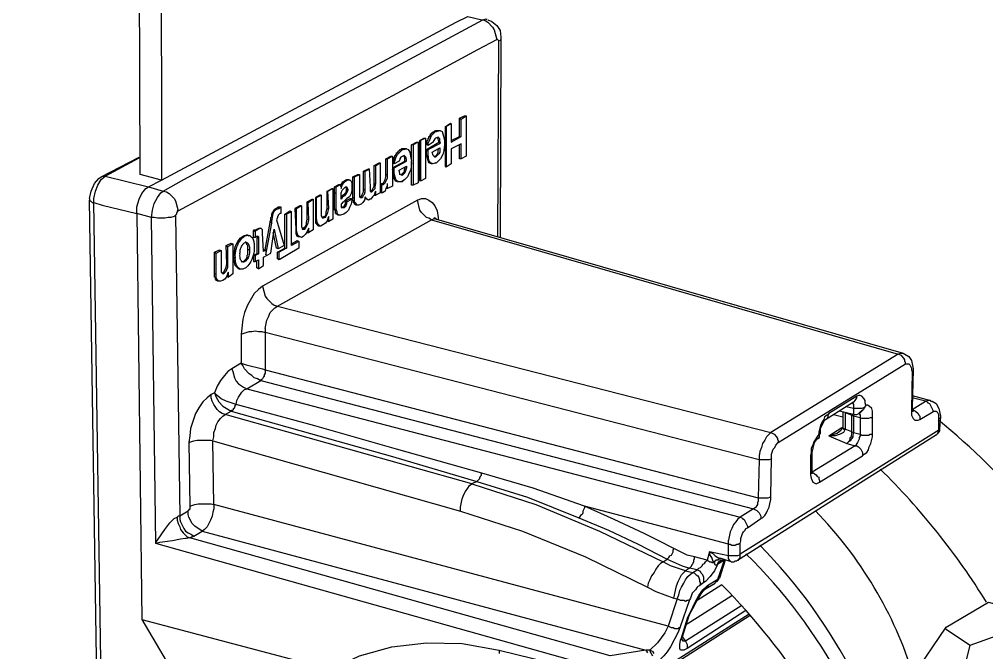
# Model space of a CAD drawing. Header units: feet. Extents: x -9903 to 12307, y -41 to 4121.
# Drawn here: x -157.34 to -150.57, y 50.28 to 54.72 of the extents above; entities that cross this region are included whole.
import ezdxf

# ---------------------------------------------------------------- set-up
doc = ezdxf.new("R2010")
doc.units = ezdxf.units.FT
doc.header["$MEASUREMENT"] = 0
doc.layers.add('PDF_0', color=7, linetype='Continuous')

msp = doc.modelspace()

# ---------------------------------------------------------------- linework, layer by layer
at = {"layer": 'PDF_0', "lineweight": 25}
for p, q in [((-155.2517, 53.2721), (-155.2285, 53.2721)), ((-151.5757, 51.9676), (-151.5757, 51.8574)), ((-152.3585, 50.9181), (-152.428, 50.9413))]:
    msp.add_line(p, q, dxfattribs=at)
for points in [[(-156.8519, 53.4634), (-156.8519, 53.446), (-156.8461, 53.446), (-156.8345, 53.4345), (-156.8229, 53.4345), (-156.8229, 53.4634), (-156.8113, 53.5156), (-156.7939, 53.5562), (-156.7707, 53.5968), (-156.7417, 53.62), (-156.4402, 53.5446), (-156.3475, 53.591), (-156.4982, 53.6316), (-156.5098, 57.0756, 0.257069), (-156.649, 57.3191), (-158.4695, 58.4671)], [(-156.5632, 57.4587, -0.257069), (-156.3533, 57.0756), (-156.3475, 53.591), (-154.2834, 54.6984), (-154.2022, 54.739), (-154.1037, 54.7158), (-154.0979, 54.7158), (-154.0747, 54.7216), (-154.0689, 54.7158)], [(-151.1989, 49.4802), (-150.9322, 49.8745), (-150.764, 50.002), (-150.6829, 50.3325), (-150.1494, 50.5239), (-150.1842, 50.118), (-149.674, 50.2861), (-149.3493, 50.7674), (-148.8681, 50.9123, -0.239182), (-148.4506, 50.6282), (-148.7231, 50.06, -0.109758), (-148.613, 48.1525), (-149.1174, 47.9786), (-149.1522, 48.6627), (-148.9493, 48.9642)], [(-151.806, 49.983, 0.053645), (-152.4222, 50.7558), (-152.5962, 50.6456)]]:
    msp.add_lwpolyline(points, format="xyb", dxfattribs=at)
for points in [[(-156.7649, 49.6136), (-156.8229, 53.4345), (-156.7649, 53.4171), (-156.5214, 53.3591), (-156.5214, 53.4055), (-156.504, 53.4576), (-156.4866, 53.4982), (-156.4576, 53.533), (-156.4402, 53.5446), (-156.3359, 53.5156), (-156.1909, 53.5968), (-155.6285, 53.8983), (-154.8516, 54.3099), (-154.0979, 54.7158), (-154.0805, 54.71), (-154.0631, 54.6984), (-154.0283, 54.6636), (-154.0167, 54.6462), (-153.9993, 54.5767), (-153.9993, 54.5825), (-153.9877, 54.5709), (-153.9877, 54.5651), (-153.9935, 53.1967)], [(-154.0631, 54.7158), (-154.0341, 54.7042), (-153.9993, 54.6752), (-153.9761, 54.6404), (-153.9703, 54.594)], [(-156.2315, 53.3765), (-154.6661, 54.2172), (-154.1327, 54.5071), (-153.9993, 54.5767)], [(-153.9703, 54.594), (-153.9703, 54.5767), (-153.9761, 54.5709), (-153.9877, 54.5651)], [(-153.9703, 54.5882), (-153.9761, 53.1909)], [(-154.3182, 53.9853), (-154.3182, 53.8577), (-154.2486, 53.8983), (-154.2486, 54.02), (-154.2138, 54.0432), (-154.2138, 53.7591), (-154.2486, 53.7417), (-154.2602, 53.7417), (-154.2602, 53.8403)], [(-154.3182, 53.8693), (-154.2602, 53.8983), (-154.2602, 54.0258), (-154.2254, 54.0432), (-154.2138, 54.0432)], [(-154.2602, 54.0258), (-154.2486, 54.02)], [(-154.2486, 53.7417), (-154.2486, 53.8461), (-154.3182, 53.8113), (-154.3182, 53.707), (-154.353, 53.6838), (-154.3588, 53.6896), (-154.3588, 53.9679), (-154.324, 53.9911), (-154.3182, 53.9853), (-154.353, 53.9679)], [(-154.3588, 53.9679), (-154.353, 53.9679), (-154.353, 53.6838)], [(-154.5327, 53.8693), (-154.5327, 53.5852), (-154.5385, 53.591), (-154.5385, 53.8693), (-154.5095, 53.8867), (-154.4979, 53.8867), (-154.5327, 53.8693), (-154.5385, 53.8693)], [(-154.4979, 53.8867), (-154.4979, 53.6026), (-154.5327, 53.5852)], [(-154.4805, 53.8345), (-154.4863, 53.8403), (-154.4921, 53.8403), (-154.4921, 53.8519), (-154.4863, 53.8519), (-154.4863, 53.8693), (-154.4805, 53.8751), (-154.4805, 53.8867), (-154.4747, 53.8867), (-154.4747, 53.8983), (-154.4689, 53.8983), (-154.4689, 53.9041), (-154.4631, 53.9041), (-154.4631, 53.9157), (-154.4573, 53.9157), (-154.4573, 53.9215), (-154.4515, 53.9215), (-154.4515, 53.9273), (-154.4399, 53.9273), (-154.4399, 53.9331), (-154.4225, 53.9331)], [(-154.4515, 53.707), (-154.4573, 53.707), (-154.4747, 53.7128), (-154.4805, 53.7301), (-154.4921, 53.7707), (-154.4921, 53.8055), (-154.4052, 53.8577), (-154.4052, 53.8635), (-154.411, 53.8809), (-154.4168, 53.8867), (-154.4168, 53.8925)], [(-154.4283, 53.7128), (-154.4457, 53.707), (-154.4631, 53.7128), (-154.4747, 53.7301), (-154.4805, 53.7707), (-154.4805, 53.8055), (-154.3936, 53.8519), (-154.3994, 53.8635), (-154.3994, 53.8809), (-154.411, 53.8925), (-154.4283, 53.8867), (-154.4341, 53.8809), (-154.4399, 53.8693), (-154.4457, 53.8635), (-154.4457, 53.8577), (-154.4805, 53.8345), (-154.4805, 53.8519), (-154.4689, 53.8751), (-154.4573, 53.9041), (-154.4283, 53.9331)], [(-154.4341, 53.9331), (-154.4283, 53.9389), (-154.3936, 53.9389)], [(-154.4225, 53.9331), (-154.3994, 53.9389), (-154.382, 53.9331), (-154.3762, 53.9157), (-154.3646, 53.8751), (-154.3646, 53.8403), (-154.3704, 53.7997), (-154.3762, 53.7707), (-154.3936, 53.7417), (-154.4225, 53.7128)], [(-154.2602, 53.8983), (-154.2486, 53.8983)], [(-154.7182, 53.707), (-154.724, 53.7128), (-154.724, 53.7301), (-154.7182, 53.7359), (-154.7182, 53.7533), (-154.7124, 53.7533), (-154.7124, 53.7649), (-154.7067, 53.7649), (-154.7067, 53.7707), (-154.7009, 53.7765), (-154.7009, 53.7823), (-154.6951, 53.7823), (-154.6951, 53.7881), (-154.6893, 53.7881), (-154.6893, 53.7939), (-154.6835, 53.7997), (-154.6777, 53.7997), (-154.6777, 53.8055), (-154.6545, 53.8055)], [(-154.6835, 53.5794), (-154.6951, 53.5852), (-154.7067, 53.5968), (-154.7182, 53.6374), (-154.7182, 53.678), (-154.6313, 53.7243), (-154.6313, 53.7359), (-154.6371, 53.7533), (-154.6487, 53.7649), (-154.6719, 53.7533), (-154.6777, 53.7417), (-154.6777, 53.7359), (-154.6835, 53.7243), (-154.7182, 53.707), (-154.7124, 53.7243), (-154.7067, 53.7475), (-154.6951, 53.7707), (-154.6603, 53.8055)], [(-154.6545, 53.8055), (-154.6313, 53.8113), (-154.6661, 53.8113), (-154.6719, 53.8055)], [(-154.6313, 53.8113), (-154.6197, 53.8055), (-154.6081, 53.7881), (-154.6023, 53.7475), (-154.5965, 53.7243)], [(-154.5965, 53.7359), (-154.5965, 53.8403), (-154.5617, 53.8577), (-154.5501, 53.8577), (-154.5849, 53.8403), (-154.5965, 53.8403)], [(-154.5849, 53.8403), (-154.5849, 53.5562), (-154.5965, 53.5562), (-154.5965, 53.7243)], [(-154.5501, 53.8577), (-154.5501, 53.5736), (-154.5849, 53.5562)], [(-154.4921, 53.8055), (-154.4805, 53.8055)], [(-154.4225, 53.7591), (-154.4341, 53.7591), (-154.4225, 53.7649), (-154.411, 53.7881), (-154.411, 53.8113), (-154.4052, 53.8113)], [(-154.3936, 53.8519), (-154.3994, 53.8519), (-154.4052, 53.8577)], [(-156.8519, 53.4634), (-156.8403, 53.5156), (-156.8171, 53.5678), (-156.7881, 53.6026), (-156.7707, 53.6142), (-156.504, 53.7533)], [(-156.7707, 53.6142), (-156.7591, 53.62), (-156.7417, 53.62), (-156.504, 53.7475)], [(-154.811, 53.562), (-154.8052, 53.5678), (-154.7936, 53.5736), (-154.782, 53.5968), (-154.7762, 53.6142), (-154.7762, 53.7417), (-154.7414, 53.7591), (-154.7298, 53.7591), (-154.7298, 53.5504), (-154.7646, 53.533), (-154.7704, 53.533), (-154.7704, 53.5388)], [(-154.8052, 53.504), (-154.8052, 53.5562), (-154.7994, 53.562), (-154.7936, 53.562), (-154.782, 53.5736), (-154.7646, 53.6084), (-154.7646, 53.7417), (-154.7298, 53.7591)], [(-154.7762, 53.7417), (-154.7646, 53.7417)], [(-154.7298, 53.678), (-154.6429, 53.7243), (-154.6429, 53.7533), (-154.6487, 53.7591)], [(-154.4921, 53.7997), (-154.4805, 53.7939)], [(-154.9792, 53.4171), (-154.985, 53.4287), (-154.9965, 53.4402), (-154.9965, 53.6142), (-154.9618, 53.6316), (-154.9618, 53.475), (-154.956, 53.4692), (-154.9444, 53.4692), (-154.9386, 53.475), (-154.9328, 53.4866), (-154.927, 53.4924), (-154.9212, 53.5098), (-154.9212, 53.6548), (-154.8922, 53.6722), (-154.8864, 53.5446), (-154.8864, 53.5156), (-154.8806, 53.5098), (-154.8748, 53.5098), (-154.8516, 53.533), (-154.8516, 53.5446), (-154.8458, 53.5678), (-154.8458, 53.6954), (-154.8168, 53.7128)], [(-154.9444, 53.4692), (-154.956, 53.475), (-154.9444, 53.4808), (-154.9444, 53.4866), (-154.9328, 53.5098), (-154.9328, 53.6548), (-154.898, 53.6722), (-154.8922, 53.6722)], [(-154.869, 53.5156), (-154.8806, 53.5156), (-154.869, 53.5272), (-154.8574, 53.5504), (-154.8574, 53.6954), (-154.8226, 53.7128), (-154.8168, 53.7128), (-154.8168, 53.504)], [(-154.8574, 53.6954), (-154.8458, 53.6954)], [(-154.5965, 53.7128), (-154.6023, 53.6664), (-154.6139, 53.6432), (-154.6255, 53.6142), (-154.6429, 53.5968), (-154.6603, 53.5852), (-154.6603, 53.5794), (-154.6951, 53.5794), (-154.7067, 53.5852), (-154.7182, 53.6026), (-154.724, 53.6432), (-154.7298, 53.6664)], [(-154.7298, 53.678), (-154.7182, 53.678)], [(-154.6429, 53.6838), (-154.6429, 53.678), (-154.6487, 53.6606), (-154.6487, 53.649), (-154.6661, 53.6316), (-154.6603, 53.6258)], [(-154.6429, 53.7243), (-154.6313, 53.7243)], [(-154.4341, 53.7128), (-154.4225, 53.7128)], [(-154.9676, 53.4171), (-154.985, 53.4171), (-154.9965, 53.4229), (-154.9965, 53.4287), (-155.0023, 53.4345), (-155.0023, 53.446), (-155.0081, 53.4518), (-155.0081, 53.6142), (-154.9734, 53.6316), (-154.9618, 53.6316)], [(-155.0081, 53.6142), (-154.9965, 53.6142)], [(-154.9328, 53.6548), (-154.9212, 53.6548)], [(-154.7762, 53.6316), (-154.7646, 53.6316)], [(-154.7298, 53.6664), (-154.7182, 53.6664)], [(-155.0951, 53.3475), (-155.1125, 53.3475), (-155.1125, 53.3533), (-155.1241, 53.3533), (-155.1241, 53.3591), (-155.1299, 53.3591), (-155.1299, 53.3823), (-155.1357, 53.3823), (-155.1357, 53.5446), (-155.1067, 53.562), (-155.0951, 53.562)], [(-155.1357, 53.5446), (-155.1241, 53.5446)], [(-155.1067, 53.3475), (-155.1183, 53.3591), (-155.1183, 53.3707), (-155.1241, 53.3881), (-155.1241, 53.5446), (-155.0951, 53.562), (-155.0951, 53.5504), (-155.0893, 53.5446), (-155.0893, 53.533), (-155.0835, 53.5562), (-155.0661, 53.5794), (-155.0487, 53.591)], [(-155.0255, 53.591), (-155.0197, 53.5852), (-155.0139, 53.5736), (-155.0139, 53.5156), (-155.0197, 53.4982), (-155.0313, 53.475), (-155.0487, 53.4634), (-155.0777, 53.4345), (-155.0835, 53.4345), (-155.0835, 53.4287), (-155.0893, 53.4229), (-155.0893, 53.3997), (-155.0661, 53.3997), (-155.0545, 53.4113), (-155.0545, 53.4171), (-155.0487, 53.4287), (-155.0487, 53.4402), (-155.0139, 53.4576), (-155.0139, 53.4518), (-155.0197, 53.4229), (-155.0313, 53.3997), (-155.0371, 53.3823), (-155.0545, 53.3649), (-155.0719, 53.3533), (-155.0951, 53.3475)], [(-155.0893, 53.562), (-155.0777, 53.5794), (-155.0603, 53.591)], [(-155.0545, 53.5388), (-155.0545, 53.5156), (-155.0603, 53.504), (-155.0893, 53.475)], [(-155.0255, 53.591), (-155.0603, 53.591), (-155.0487, 53.5968), (-155.0371, 53.5968), (-155.0313, 53.591)], [(-155.0603, 53.5446), (-155.0545, 53.5388)], [(-154.8574, 53.5678), (-154.8458, 53.5678)], [(-154.8168, 53.562), (-154.811, 53.562), (-154.8052, 53.5562)], [(-154.8052, 53.5678), (-154.7936, 53.562)], [(-154.7646, 53.5562), (-154.7762, 53.533), (-154.782, 53.5156), (-154.7994, 53.504)], [(-154.7646, 53.533), (-154.7646, 53.5678)], [(-154.6661, 53.5852), (-154.6603, 53.5852)], [(-155.2285, 53.4866), (-155.2401, 53.4866), (-155.2691, 53.4692), (-155.2691, 53.2895), (-155.2633, 53.2895), (-155.2633, 53.2837), (-155.2517, 53.2721)], [(-155.2691, 53.4692), (-155.2633, 53.4692)], [(-155.2401, 53.2721), (-155.2517, 53.2837), (-155.2575, 53.2953), (-155.2633, 53.3243), (-155.2633, 53.4692), (-155.2285, 53.4866), (-155.2285, 53.3417), (-155.2227, 53.3301), (-155.2169, 53.3243), (-155.2053, 53.3301)], [(-155.1995, 53.3301), (-155.1821, 53.3649), (-155.1763, 53.3939), (-155.1821, 53.5156), (-155.1473, 53.533), (-155.1473, 53.3185), (-155.1763, 53.3011), (-155.1763, 53.3359), (-155.1821, 53.3243), (-155.1879, 53.3069), (-155.1995, 53.2895), (-155.2169, 53.2779), (-155.2285, 53.2721)], [(-155.1995, 53.3301), (-155.2169, 53.3301), (-155.2111, 53.3359), (-155.1995, 53.3417), (-155.1937, 53.3533), (-155.1937, 53.3707), (-155.1879, 53.3939), (-155.1879, 53.5156), (-155.1531, 53.533), (-155.1473, 53.533)], [(-155.1879, 53.5156), (-155.1821, 53.5156)], [(-155.1357, 53.504), (-155.1241, 53.504)], [(-155.0661, 53.4808), (-155.0719, 53.4808), (-155.0719, 53.4866), (-155.0777, 53.4866)], [(-155.0429, 53.5272), (-155.0545, 53.5272)], [(-155.0081, 53.4692), (-154.9965, 53.4692)], [(-154.9096, 53.4576), (-154.9212, 53.475), (-154.927, 53.4518), (-154.9386, 53.4345), (-154.9502, 53.4229), (-154.9676, 53.4171)], [(-154.9328, 53.5272), (-154.9212, 53.5272)], [(-154.7994, 53.504), (-154.8168, 53.504), (-154.8458, 53.4866), (-154.8458, 53.5156), (-154.8516, 53.5098), (-154.8574, 53.4866), (-154.869, 53.475), (-154.8806, 53.4576), (-154.8864, 53.4576), (-154.898, 53.4518), (-154.9096, 53.4576), (-154.9154, 53.4576), (-154.9212, 53.4634)], [(-154.8574, 53.4866), (-154.8458, 53.4866)], [(-155.9474, 49.2773), (-155.959, 49.3005), (-155.9706, 49.3179), (-155.9822, 49.3295), (-155.9996, 49.3353), (-155.9996, 49.3411), (-156.7475, 49.5788), (-156.7591, 49.5788), (-156.7649, 49.5846), (-156.7765, 49.5904), (-156.7823, 49.5962), (-156.7823, 49.6078), (-156.7881, 49.6136), (-156.7939, 49.6252), (-156.7939, 49.631), (-156.8519, 53.4518)], [(-154.4225, 53.3185), (-154.4283, 53.3243), (-154.4399, 53.3185), (-154.4573, 53.3127), (-154.4747, 53.3243), (-154.4921, 53.3301), (-154.5269, 53.3649), (-154.5385, 53.3823), (-154.5559, 53.4518), (-155.6401, 52.8489), (-155.6691, 52.8257), (-155.6981, 52.7967), (-155.7445, 52.7155), (-155.7677, 52.6633), (-155.7793, 52.6169), (-155.7909, 52.5126), (-155.7909, 52.3096), (-155.8547, 52.2691), (-155.8836, 52.2517), (-155.9068, 52.2227), (-155.9358, 52.1879), (-155.959, 52.1473), (-155.9764, 52.1009), (-155.9996, 52.0893), (-156.0286, 52.0661), (-156.0576, 52.0371), (-156.0866, 51.9966), (-156.1098, 51.956), (-156.1445, 51.8516), (-156.1503, 51.7994), (-156.1561, 51.753), (-156.1503, 51.3066), (-156.1503, 51.2834), (-156.1561, 51.2834), (-156.1561, 51.2776), (-156.1619, 51.2776)], [(-155.6227, 53.104), (-155.5879, 53.2953), (-155.5879, 53.3069), (-155.5821, 53.3069), (-155.5821, 53.3301), (-155.5763, 53.3359), (-155.5763, 53.3533), (-155.5705, 53.3649), (-155.5705, 53.3707), (-155.5648, 53.3707), (-155.559, 53.3823), (-155.5532, 53.3881), (-155.5358, 53.3997), (-155.53, 53.4055), (-155.5126, 53.4055)], [(-155.6169, 53.104), (-155.6169, 53.0692), (-155.5763, 53.2895), (-155.5763, 53.3011), (-155.5648, 53.3591), (-155.5532, 53.3823), (-155.5416, 53.3881), (-155.5242, 53.3939), (-155.5126, 53.4055), (-155.5126, 53.3591), (-155.5184, 53.3591), (-155.53, 53.3475), (-155.53, 53.3417), (-155.5358, 53.3359), (-155.5358, 53.3301), (-155.5416, 53.3127), (-155.4894, 53.133), (-155.53, 53.1098)], [(-155.5358, 53.3997), (-155.5242, 53.3939)], [(-155.3676, 53.4113), (-155.3792, 53.4113), (-155.414, 53.3939), (-155.4082, 53.2489), (-155.4082, 53.2141), (-155.4024, 53.2141), (-155.4024, 53.2025), (-155.3966, 53.2025), (-155.3908, 53.1967), (-155.3792, 53.1967)], [(-155.3444, 53.2489), (-155.356, 53.2547), (-155.3502, 53.2605), (-155.3386, 53.2663), (-155.3328, 53.2779), (-155.3328, 53.2953), (-155.327, 53.3185), (-155.327, 53.4402), (-155.2922, 53.4576), (-155.2864, 53.4576)], [(-155.327, 53.4402), (-155.3212, 53.4345)], [(-155.0835, 53.3997), (-155.0777, 53.4055), (-155.0719, 53.4055), (-155.0661, 53.4113), (-155.0603, 53.4229), (-155.0603, 53.446), (-155.0255, 53.4634), (-155.0197, 53.4634), (-155.0139, 53.4576)], [(-155.0777, 53.4055), (-155.0661, 53.3997)], [(-155.0603, 53.446), (-155.0545, 53.446), (-155.0487, 53.4402)], [(-154.5559, 53.4518), (-154.5269, 53.4634), (-154.4979, 53.4634), (-154.4747, 53.4518), (-154.4515, 53.4345), (-154.4341, 53.4113), (-154.4168, 53.3765), (-154.411, 53.3301), (-154.411, 53.3185)], [(-156.2489, 53.3475), (-156.2199, 51.237), (-156.2315, 51.237), (-156.2373, 51.2312), (-156.2373, 51.208), (-156.2315, 51.1848), (-156.2199, 51.1616), (-156.2141, 51.1442), (-156.1967, 51.1211), (-156.1677, 51.0921), (-156.1503, 51.0863), (-156.1735, 51.0805), (-156.1793, 51.0805), (-156.2141, 51.0747), (-156.2721, 51.0631), (-156.3591, 51.0515), (-156.3881, 51.0457), (-156.3881, 51.0515), (-156.3707, 51.0747), (-156.3243, 51.1442), (-156.2895, 51.1906), (-156.2605, 51.2196), (-156.2373, 51.2312)], [(-155.5242, 53.0344), (-155.5358, 53.0402), (-155.5358, 53.0866), (-155.4836, 53.1156), (-155.4836, 53.3533), (-155.4488, 53.3765), (-155.4372, 53.3707)], [(-155.4372, 53.1446), (-155.3966, 53.1677), (-155.385, 53.1619), (-155.4372, 53.133), (-155.4372, 53.3707), (-155.472, 53.3533), (-155.472, 53.1156), (-155.5242, 53.0866), (-155.5358, 53.0866)], [(-155.4836, 53.3533), (-155.472, 53.3533)], [(-155.414, 53.3939), (-155.4024, 53.3939)], [(-155.1879, 53.3939), (-155.1763, 53.3939)], [(-155.1357, 53.3881), (-155.1241, 53.3881)], [(-155.6401, 52.8489), (-155.6227, 52.7793), (-155.6111, 52.7619), (-155.5763, 52.7271), (-155.559, 52.7155), (-155.5358, 52.7097), (-154.4573, 53.3127), (-151.1873, 52.3734), (-151.1699, 52.3792), (-151.1525, 52.3792)], [(-155.5879, 53.2953), (-155.5821, 53.2953), (-155.5763, 53.2895)], [(-155.327, 53.3185), (-155.3154, 53.3127)], [(-155.2691, 53.3243), (-155.2633, 53.3243)], [(-155.1879, 53.3069), (-155.1763, 53.3011)], [(-154.4399, 53.3301), (-154.4225, 53.3185), (-151.1525, 52.3792), (-151.1409, 52.3734), (-151.1119, 52.356), (-151.0945, 52.327), (-151.0829, 52.2691)], [(-155.7967, 52.9648), (-155.8083, 52.9706), (-155.8315, 52.9938), (-155.8431, 53.0518), (-155.8373, 53.0924), (-155.8315, 53.1272), (-155.8141, 53.1619), (-155.7967, 53.1851), (-155.7735, 53.2025), (-155.7503, 53.2083), (-155.7445, 53.2083), (-155.7329, 53.2025)], [(-155.6923, 53.1909), (-155.7039, 53.1909), (-155.7039, 53.2373), (-155.6981, 53.2431), (-155.6749, 53.2431)], [(-155.7039, 53.2373), (-155.6981, 53.2373), (-155.6923, 53.2315)], [(-155.6807, 53.1967), (-155.6807, 53.075), (-155.7039, 53.0634), (-155.7039, 53.0228), (-155.6923, 53.0228)], [(-155.6807, 53.2431), (-155.6923, 53.2315), (-155.6923, 53.1909), (-155.6865, 53.1967), (-155.6749, 53.2025), (-155.6749, 53.1967), (-155.6691, 53.1967), (-155.6691, 53.075), (-155.6923, 53.0634), (-155.6923, 53.0228), (-155.6691, 53.0344), (-155.6691, 52.9706), (-155.6807, 52.9764), (-155.6807, 53.0286)], [(-155.6865, 53.2431), (-155.6807, 53.2489), (-155.6633, 53.2547), (-155.6517, 53.2547), (-155.6691, 53.2489), (-155.6749, 53.2431)], [(-155.6749, 53.2431), (-155.6807, 53.2489)], [(-155.6691, 52.9706), (-155.6343, 52.9938), (-155.6343, 53.0518), (-155.5821, 53.0808), (-155.559, 53.2489), (-155.53, 53.1098), (-155.5416, 53.1156), (-155.5648, 53.2257)], [(-155.6343, 53.0982), (-155.6285, 53.104), (-155.6169, 53.104), (-155.6343, 53.0924), (-155.6401, 53.2199), (-155.6401, 53.2431), (-155.6517, 53.2547)], [(-155.4082, 53.2489), (-155.4024, 53.2431)], [(-155.327, 53.2257), (-155.3154, 53.2257)], [(-155.9474, 52.8836), (-155.959, 52.8952), (-155.9648, 52.9068), (-155.9648, 53.0808), (-155.93, 53.0982), (-155.93, 52.9474), (-155.9184, 52.9358), (-155.9068, 52.9416), (-155.8952, 52.9532), (-155.8894, 52.9648), (-155.8836, 52.9822), (-155.8836, 53.1272), (-155.8489, 53.1446), (-155.8489, 52.9358), (-155.8778, 52.9126), (-155.8778, 52.9474), (-155.8836, 52.9416), (-155.8894, 52.9184), (-155.901, 52.901), (-155.9184, 52.8894), (-155.9358, 52.8836)], [(-155.9068, 52.9416), (-155.9184, 52.9416), (-155.9126, 52.9474), (-155.8952, 52.9822), (-155.8894, 53.0054), (-155.8952, 53.133), (-155.8604, 53.1503), (-155.8489, 53.1446)], [(-155.8952, 53.133), (-155.8836, 53.1272)], [(-155.7445, 53.1388), (-155.7445, 53.0692), (-155.7503, 53.0634), (-155.7503, 53.046), (-155.7561, 53.046), (-155.7561, 53.0402), (-155.7619, 53.0344), (-155.7619, 53.0286), (-155.7677, 53.0286), (-155.7735, 53.0228), (-155.7851, 53.017), (-155.7909, 53.0228)], [(-155.7445, 53.1388), (-155.7503, 53.1388), (-155.7503, 53.1503), (-155.7561, 53.1503), (-155.7561, 53.1561), (-155.7619, 53.1561)], [(-155.6807, 53.1909), (-155.6691, 53.1851)], [(-155.385, 53.1619), (-155.385, 53.1156), (-155.5242, 53.0344), (-155.5242, 53.0866)], [(-155.9358, 52.8836), (-155.9532, 52.8836), (-155.9648, 52.8894), (-155.9648, 52.8952), (-155.9706, 52.8952), (-155.9706, 52.9126), (-155.9764, 52.9126), (-155.9764, 53.0866), (-155.9416, 53.104), (-155.93, 53.0982)], [(-155.9764, 53.0866), (-155.9648, 53.0808)], [(-155.7329, 53.104), (-155.7445, 53.104)], [(-155.7039, 53.0634), (-155.6923, 53.0634)], [(-155.6807, 53.075), (-155.6691, 53.075)], [(-155.4836, 53.1156), (-155.472, 53.1156)], [(-155.8894, 53.0054), (-155.8836, 53.0054)], [(-155.8431, 53.0518), (-155.8315, 53.0518)], [(-155.9764, 52.9358), (-155.9648, 52.9358)], [(-155.8894, 52.9184), (-155.8778, 52.9126)], [(-155.6227, 52.5532), (-155.6111, 52.6111), (-155.5995, 52.6343), (-155.5879, 52.6633), (-155.5532, 52.6981), (-155.5358, 52.7097), (-152.0802, 51.8226), (-152.1092, 51.7936), (-152.1208, 51.7704), (-152.1381, 51.7472), (-152.1439, 51.7182), (-152.1555, 51.6893), (-152.1613, 51.6603), (-152.1613, 51.6313), (-155.6227, 52.5242)], [(-155.7909, 52.5126), (-155.7561, 52.5242), (-155.7329, 52.53), (-155.7155, 52.53), (-155.6923, 52.5358), (-155.6691, 52.53), (-155.6459, 52.53), (-155.6227, 52.5242)], [(-155.6227, 52.5532), (-155.6227, 52.2401), (-155.6285, 52.2285)], [(-151.1351, 52.3038), (-151.1351, 52.3154), (-151.1409, 52.3212), (-151.1409, 52.3328), (-151.1467, 52.3444), (-151.1641, 52.3618), (-151.1873, 52.3734), (-152.0802, 51.8226), (-152.057, 51.811), (-152.0396, 51.7936), (-152.0338, 51.782), (-152.0338, 51.7762), (-152.028, 51.7646), (-152.028, 51.753)], [(-155.8547, 52.2691), (-155.8489, 52.2517), (-155.8373, 52.2053), (-155.8257, 52.1821), (-155.8083, 52.1647), (-155.7735, 52.1415), (-155.7503, 52.1299), (-155.6517, 52.1879), (-152.2019, 51.2892), (-152.2947, 51.2312), (-152.2831, 51.2254), (-152.2773, 51.2196), (-152.2657, 51.2138), (-152.2425, 51.1674), (-152.2425, 51.1558)], [(-155.6401, 52.1995), (-155.6517, 52.1879), (-155.6575, 52.1879), (-155.6749, 52.1995), (-155.6981, 52.2053), (-155.7155, 52.2227), (-155.7329, 52.2343), (-155.7677, 52.2691), (-155.7793, 52.2922), (-155.7909, 52.3096), (-155.7561, 52.298), (-155.6401, 52.2691), (-155.6227, 52.2633)], [(-155.6227, 52.2633), (-152.1671, 51.3646), (-152.0976, 51.3646), (-152.086, 51.3704), (-152.0802, 51.3762)], [(-152.2947, 51.0457), (-152.2889, 51.0631), (-152.2889, 51.0805), (-152.2773, 51.1153), (-152.2715, 51.1269), (-152.2599, 51.1385), (-152.2541, 51.15), (-152.2425, 51.1558), (-152.1497, 51.2196), (-152.1381, 51.2254), (-152.1208, 51.2428), (-152.1092, 51.2602), (-152.1034, 51.2776), (-152.0918, 51.3008), (-152.086, 51.324), (-152.0802, 51.353), (-152.0802, 51.3762), (-152.0744, 51.6429), (-152.0744, 51.6719), (-152.0628, 51.7067), (-152.0512, 51.7182), (-152.0454, 51.7356), (-152.028, 51.753), (-151.1351, 52.3038), (-151.1119, 52.3038), (-151.1061, 52.298), (-151.0945, 52.2749), (-151.0945, 52.2633), (-151.0887, 52.2517), (-151.0945, 51.985)], [(-151.0829, 52.2691), (-151.0829, 52.2575), (-151.0887, 52.2517)], [(-151.0829, 52.2633), (-151.0887, 51.9966), (-151.0887, 51.985), (-151.0655, 51.9734), (-151.0481, 51.956), (-151.0423, 51.9444), (-151.0365, 51.9386), (-151.0365, 51.9154)], [(-155.6459, 52.1937), (-155.6575, 52.1879)], [(-155.6285, 52.2227), (-155.6401, 52.1995)], [(-155.6285, 52.2285), (-155.6285, 52.2169), (-155.6343, 52.2111)], [(-152.3759, 51.0399), (-153.3847, 51.3066), (-153.7442, 51.4341), (-154.1037, 51.5385), (-154.7009, 51.7067), (-155.2749, 51.869), (-155.8257, 52.0197), (-155.8199, 52.0487), (-155.8083, 52.0719), (-155.7851, 52.1067), (-155.7677, 52.1241), (-155.7503, 52.1299), (-152.2947, 51.2312), (-152.3121, 51.2138), (-152.3237, 51.1964), (-152.3411, 51.179), (-152.3527, 51.15), (-152.3643, 51.1269), (-152.3759, 51.0689)], [(-156.1561, 51.753), (-156.1214, 51.7646), (-156.0982, 51.7704), (-156.0054, 51.7704), (-155.988, 51.7646), (-155.9822, 51.7936), (-155.9822, 51.8226), (-155.9706, 51.8516), (-155.9648, 51.8748), (-155.9532, 51.898), (-155.9358, 51.9212), (-155.9184, 51.9386), (-155.901, 51.9502), (-155.9242, 51.956), (-155.9416, 51.9676), (-155.959, 51.985), (-155.9822, 52.0197), (-155.9938, 52.0429), (-155.9996, 52.0661), (-155.9996, 52.0893)], [(-155.8257, 52.0197), (-155.8952, 52.0429), (-155.93, 52.0603), (-155.959, 52.0835), (-155.9764, 52.1009), (-155.9648, 52.0719), (-155.9474, 52.0371), (-155.9184, 52.0081), (-155.8604, 51.9734), (-155.8547, 51.9792), (-155.8489, 51.9792)], [(-151.454, 51.9444), (-151.454, 51.7994), (-151.4598, 51.7878), (-151.4598, 51.7762), (-151.4714, 51.753), (-151.4772, 51.7472), (-151.483, 51.7356), (-151.4888, 51.7298), (-151.4772, 51.7298), (-151.4656, 51.724), (-151.4482, 51.7067), (-151.4366, 51.6835), (-151.4366, 51.6603), (-151.425, 51.6719), (-151.4076, 51.6835), (-151.396, 51.7009), (-151.3902, 51.724), (-151.3786, 51.7472), (-151.367, 51.7936), (-151.367, 51.9734), (-151.3728, 51.9908), (-151.3902, 52.0081), (-151.4018, 52.0139), (-151.4134, 52.0139), (-151.4192, 52.0313), (-151.4192, 52.0487), (-151.425, 52.0603), (-151.4424, 52.0777), (-151.454, 52.0835), (-151.4656, 52.0835), (-151.4772, 52.0777), (-151.6743, 51.956), (-151.6859, 51.9444), (-151.7033, 51.9328), (-151.7091, 51.9154), (-151.7207, 51.898), (-151.7323, 51.8748), (-151.7439, 51.8284), (-151.7439, 51.811), (-151.7787, 51.7588), (-151.7845, 51.7356), (-151.7961, 51.7125), (-151.7961, 51.6835), (-151.8019, 51.6603), (-151.8019, 51.5269), (-151.7961, 51.5037), (-151.7903, 51.4863), (-151.7845, 51.4747), (-151.7613, 51.4631), (-151.7381, 51.4747), (-151.4366, 51.6603)], [(-151.7323, 51.811), (-151.7323, 51.8516), (-151.7033, 51.9096), (-151.6975, 51.9154), (-151.5004, 52.0371), (-151.4946, 52.0371), (-151.4888, 52.0487), (-151.483, 52.0545), (-151.4772, 52.0661), (-151.4772, 52.0777)], [(-151.0887, 52.0835), (-150.9612, 52.0487), (-150.9786, 52.0487), (-150.9959, 52.0429), (-151.0887, 52.0661)], [(-151.0829, 51.9676), (-151.0829, 51.9734), (-151.0887, 51.985), (-150.9959, 52.0429), (-150.9843, 52.0371), (-150.9786, 52.0313), (-150.967, 52.0255), (-150.9438, 51.9792), (-150.9438, 51.9676)], [(-150.9612, 52.0429), (-150.9496, 52.0429), (-150.9206, 52.0255), (-150.9032, 51.9908), (-150.8916, 51.9386)], [(-155.8489, 51.9792), (-155.8431, 51.985), (-155.8431, 51.9908), (-155.8373, 51.9966), (-155.8315, 52.0081), (-155.8315, 52.0139), (-155.8257, 52.0197)], [(-151.5004, 51.9908), (-151.5526, 52.0024)], [(-151.5062, 52.0313), (-151.5062, 52.0255), (-151.5004, 52.0197)], [(-151.5004, 52.0197), (-151.5004, 51.9502), (-151.4772, 51.9502), (-151.454, 51.9618), (-151.4308, 51.985)], [(-151.4134, 52.0139), (-151.425, 51.9966), (-151.4308, 51.9966), (-151.4424, 51.9908), (-151.5004, 51.9908)], [(-151.425, 51.9966), (-151.4308, 51.985), (-151.4482, 51.9676), (-151.4598, 51.9618), (-151.4598, 51.956), (-151.454, 51.9444)], [(-151.0945, 51.9908), (-151.0887, 51.9966)], [(-151.0945, 51.9908), (-151.0945, 51.9444), (-151.0829, 51.9212), (-151.0713, 51.9096), (-151.0481, 51.9096), (-151.0365, 51.9154), (-150.9438, 51.9676), (-150.938, 51.9734), (-150.9206, 51.9734), (-150.9148, 51.9676), (-150.9032, 51.9444)], [(-154.1037, 51.5385), (-154.1095, 51.5327), (-154.1095, 51.5211), (-154.1153, 51.5153), (-154.1211, 51.5037), (-154.1211, 51.4979), (-154.1384, 51.4805), (-154.1732, 51.4631), (-155.901, 51.9502), (-155.8604, 51.9734), (-155.3038, 51.8168), (-154.7298, 51.6545), (-154.1384, 51.4805), (-153.7848, 51.3704), (-153.4253, 51.2254), (-153.2166, 51.1385), (-153.0078, 51.0399), (-152.8049, 50.9355), (-152.7006, 50.8891), (-152.6484, 50.8717), (-152.6774, 50.8544), (-152.7817, 50.8891), (-152.8339, 50.9181), (-152.8049, 50.9355), (-152.7933, 50.9471), (-152.7875, 50.9587), (-152.7759, 50.9645), (-152.7643, 50.9877), (-152.7643, 50.9993), (-152.7585, 51.0109)], [(-151.6743, 51.956), (-151.6801, 51.9444), (-151.6801, 51.9328), (-151.6859, 51.9212), (-151.6917, 51.9154), (-151.6975, 51.9154)], [(-151.6395, 51.9502), (-151.5757, 51.9328)], [(-151.5004, 51.9502), (-151.5989, 51.9734)], [(-151.5583, 51.9618), (-151.5583, 51.8458), (-151.5699, 51.8516), (-151.5757, 51.8574)], [(-151.5526, 51.9618), (-151.512, 51.9444)], [(-151.5468, 51.7472), (-151.5294, 51.7646), (-151.5236, 51.7762), (-151.5236, 51.7878), (-151.5178, 51.7936), (-151.512, 51.811), (-151.512, 51.9444)], [(-151.367, 51.9328), (-151.3728, 51.927), (-151.3844, 51.927), (-151.396, 51.9212), (-151.4424, 51.9212), (-151.454, 51.927), (-151.5004, 51.9386), (-151.5004, 51.8226), (-151.5062, 51.8052), (-151.5062, 51.7936), (-151.512, 51.782), (-151.5178, 51.7762), (-151.5236, 51.7646), (-151.5352, 51.7588)], [(-151.5004, 51.9386), (-151.512, 51.9444)], [(-150.8916, 51.9328), (-150.8974, 51.8516), (-150.8974, 51.8342), (-150.9032, 51.8226), (-150.9206, 51.8052), (-150.9264, 51.8052)], [(-150.9148, 51.811), (-150.9032, 51.8342), (-150.9032, 51.9444)], [(-150.8916, 51.9386), (-150.8916, 51.927), (-150.8974, 51.9212), (-150.9032, 51.9212)], [(-150.9032, 51.84), (-152.2947, 50.9703)], [(-151.512, 51.8284), (-151.5583, 51.8458), (-151.5699, 51.8226), (-151.5931, 51.811), (-151.6279, 51.7994), (-151.6743, 51.7994), (-151.5468, 51.7472), (-151.4888, 51.7298), (-151.7903, 51.5443), (-151.7787, 51.5385), (-151.7729, 51.5327), (-151.7613, 51.5269), (-151.7555, 51.5153), (-151.7439, 51.5095), (-151.7439, 51.4979), (-151.7381, 51.4863), (-151.7381, 51.4747)], [(-151.5757, 51.8632), (-151.5873, 51.84), (-151.6047, 51.8226), (-151.6163, 51.8168), (-151.6511, 51.8052), (-151.6743, 51.7994), (-151.5815, 51.8574)], [(-151.5699, 51.8516), (-151.5699, 51.8458), (-151.5583, 51.8458)], [(-150.9032, 51.84), (-150.8974, 51.8458)], [(-152.3585, 50.9181), (-152.3353, 50.9181), (-152.3295, 50.9239), (-152.3179, 50.9239), (-152.3121, 50.9297), (-150.9264, 51.8052)], [(-151.7903, 51.6835), (-151.7729, 51.753), (-151.7613, 51.7704), (-151.7381, 51.7936)], [(-151.7497, 51.782), (-151.7381, 51.7878), (-151.7381, 51.811)], [(-151.7381, 51.7994), (-151.7439, 51.811)], [(-151.5178, 51.7936), (-151.5062, 51.7936)], [(-151.512, 51.8284), (-151.5004, 51.8226), (-151.454, 51.811)], [(-151.454, 51.811), (-151.4424, 51.8052), (-151.396, 51.8052), (-151.3844, 51.811), (-151.3728, 51.811), (-151.367, 51.8168)], [(-152.0744, 51.6429), (-152.0802, 51.6371), (-152.0918, 51.6313), (-152.1613, 51.6313), (-152.1671, 51.3646), (-152.1671, 51.3414), (-152.1729, 51.3298), (-152.1729, 51.3182), (-152.1787, 51.3124), (-152.1845, 51.3008), (-152.1903, 51.295), (-152.2019, 51.2892), (-152.1787, 51.2776), (-152.1613, 51.2602), (-152.1497, 51.237), (-152.1497, 51.2196)], [(-151.7903, 51.6719), (-151.8019, 51.6603)], [(-151.7903, 51.5327), (-151.7903, 51.6835)], [(-151.8019, 51.5443), (-151.7903, 51.5559)], [(-154.2544, 51.2718), (-154.2544, 51.3008), (-154.2428, 51.3588), (-154.2312, 51.3878), (-154.2196, 51.411), (-154.2022, 51.4341), (-154.1906, 51.4515), (-154.1732, 51.4631), (-153.7268, 51.3182), (-153.2803, 51.1327), (-152.8339, 50.9181), (-152.8513, 50.9065), (-152.8687, 50.8891), (-152.8861, 50.8659), (-152.8977, 50.8428), (-152.9151, 50.8196), (-152.9267, 50.7906), (-152.9383, 50.7674), (-152.9441, 50.7384)], [(-156.1503, 51.3066), (-156.1156, 51.3182), (-156.0924, 51.324), (-155.9996, 51.324), (-155.9822, 51.3182), (-155.9822, 51.2892), (-155.988, 51.266), (-155.9938, 51.237), (-156.0054, 51.208), (-156.0286, 51.1616), (-156.046, 51.1442), (-156.0634, 51.1327), (-156.1156, 51.1674), (-156.133, 51.1848), (-156.1561, 51.2312), (-156.1619, 51.2486), (-156.1619, 51.2776)], [(-152.3759, 50.9587), (-152.5092, 50.9877), (-152.5266, 50.9297), (-152.6136, 50.9529), (-152.6658, 50.9645), (-152.9673, 51.1153), (-153.176, 51.2138), (-153.3847, 51.3066), (-153.3847, 51.295), (-153.3963, 51.2718), (-153.3963, 51.2602), (-153.4021, 51.2486), (-153.4137, 51.2428), (-153.4195, 51.2312), (-153.4253, 51.2254)], [(-156.1619, 51.2718), (-156.2199, 51.237), (-156.2199, 51.2138), (-156.2141, 51.1964), (-156.1909, 51.15), (-156.1793, 51.1327), (-156.1619, 51.1211), (-156.1388, 51.1095), (-156.1214, 51.0979)], [(-152.3585, 50.9181), (-152.3643, 50.9239), (-152.3701, 50.9239), (-152.3701, 50.9297), (-152.3759, 50.9413), (-152.3759, 51.0689)], [(-152.3759, 51.0399), (-152.3643, 51.0399), (-152.3527, 51.0341), (-152.3295, 51.0341), (-152.3179, 51.0399), (-152.3063, 51.0399), (-152.3005, 51.0457), (-152.2947, 51.0457)], [(-152.3121, 50.9297), (-152.3063, 50.9297), (-152.3005, 50.9413), (-152.2947, 50.9471), (-152.2947, 51.0457)], [(-152.2947, 50.9703), (-152.3005, 50.9645), (-152.3121, 50.9587), (-152.3759, 50.9587)], [(-152.4454, 50.9123), (-152.4744, 50.8544), (-152.4918, 50.8312), (-152.5034, 50.8138), (-152.5382, 50.779), (-152.5498, 50.7732), (-152.5788, 50.75), (-152.5904, 50.7442), (-152.5962, 50.7384), (-152.6078, 50.721), (-152.631, 50.6978), (-152.6426, 50.663), (-152.6484, 50.6514), (-152.7179, 50.4543), (-152.7295, 50.4253), (-152.7817, 50.3209), (-152.8049, 50.2861), (-152.8281, 50.2572), (-152.8513, 50.234), (-152.8745, 50.2166), (-152.9093, 50.1238), (-152.2309, 50.5529)], [(-152.7585, 50.663), (-152.7411, 50.75), (-152.7295, 50.779), (-152.7063, 50.8254), (-152.6774, 50.8544), (-152.6252, 50.8428), (-152.5962, 50.8601), (-152.6484, 50.8717), (-152.6368, 50.8833), (-152.6194, 50.9181), (-152.6194, 50.9297), (-152.6136, 50.9413), (-152.6136, 50.9529)], [(-152.2541, 50.576), (-152.6658, 50.3093), (-152.689, 50.2977), (-152.7121, 50.2977), (-152.7179, 50.3093), (-152.7179, 50.3383), (-152.7121, 50.3673), (-152.7063, 50.3847), (-152.66, 50.5297), (-152.6252, 50.5992), (-152.6078, 50.6398), (-152.5846, 50.6804), (-152.5556, 50.721), (-152.5266, 50.75), (-152.515, 50.7558), (-152.4512, 50.7964), (-152.4049, 50.9297), (-152.4512, 50.9007), (-152.4512, 50.9065), (-152.4454, 50.9181), (-152.4396, 50.9239), (-152.428, 50.9297), (-152.4164, 50.9297), (-152.4107, 50.9355)], [(-152.5498, 50.7732), (-152.5498, 50.808), (-152.5556, 50.8254), (-152.5672, 50.837), (-152.573, 50.8486), (-152.5962, 50.8601), (-152.5846, 50.8717), (-152.573, 50.8775), (-152.5614, 50.8891), (-152.5556, 50.9007), (-152.544, 50.9065), (-152.5382, 50.9181), (-152.5266, 50.9297), (-152.5208, 50.9239), (-152.515, 50.9239), (-152.5092, 50.9181), (-152.4976, 50.9181), (-152.4918, 50.9123), (-152.4744, 50.9123), (-152.4744, 50.9007), (-152.4686, 50.8949), (-152.4628, 50.8949), (-152.4512, 50.9007)], [(-152.3991, 50.9297), (-152.4396, 50.8022), (-152.4454, 50.7964), (-152.457, 50.779), (-152.4686, 50.7732)], [(-152.4454, 50.9123), (-152.428, 50.9297)], [(-152.6484, 50.6514), (-152.66, 50.6456), (-152.6658, 50.6456), (-152.6774, 50.6398), (-152.689, 50.6456), (-152.7121, 50.6456), (-152.7353, 50.6572), (-152.7237, 50.6862), (-152.7179, 50.7152), (-152.7063, 50.7384), (-152.689, 50.7674), (-152.6774, 50.7906), (-152.66, 50.8138), (-152.6426, 50.8312), (-152.6252, 50.8428), (-152.6136, 50.837), (-152.602, 50.8254), (-152.5904, 50.8196), (-152.5846, 50.808), (-152.5788, 50.7906), (-152.5788, 50.779), (-152.573, 50.7674), (-152.5788, 50.75)], [(-152.7121, 50.3673), (-152.7006, 50.3847), (-152.6484, 50.5471), (-152.6136, 50.6108), (-152.602, 50.634), (-152.5672, 50.692), (-152.5556, 50.7094), (-152.5382, 50.7268), (-152.4686, 50.7674), (-152.4686, 50.7732)], [(-152.515, 50.7558), (-152.5208, 50.75), (-152.5266, 50.7384), (-152.5382, 50.7268)], [(-152.457, 50.779), (-152.457, 50.7848), (-152.4512, 50.7964), (-152.4454, 50.7964)], [(-152.6658, 50.4833), (-152.3527, 50.6804)], [(-151.2221, 50.2108), (-151.0829, 50.118), (-150.851, 50.4601), (-150.5553, 50.634), (-150.1494, 50.5239)], [(-152.2831, 50.6108), (-152.6774, 50.3615), (-152.6658, 50.3383), (-152.6658, 50.3093)], [(-152.6252, 50.5992), (-152.6136, 50.6108)], [(-156.4866, 50.5123), (-155.8199, 49.3817), (-155.7793, 49.3585), (-155.7387, 49.3469), (-155.6981, 49.3411), (-155.6575, 49.3469), (-155.6401, 49.3527), (-155.53, 49.5846), (-155.3908, 49.7817), (-155.2227, 49.9557), (-155.0603, 50.0716), (-155.0255, 50.089)], [(-152.2251, 50.5413), (-152.9383, 50.0832), (-152.9209, 50.0948), (-152.9151, 50.1064), (-152.9093, 50.1238), (-152.9151, 50.118), (-152.9325, 50.118)], [(-152.6484, 50.5471), (-152.66, 50.5297)], [(-152.7179, 50.4543), (-152.7237, 50.4543), (-152.7295, 50.4485), (-152.7527, 50.4485), (-152.7643, 50.4543), (-152.7759, 50.4543), (-152.7991, 50.4659), (-152.8223, 50.4195), (-152.8745, 50.3499), (-152.9267, 50.2977), (-152.9267, 50.2919), (-152.9093, 50.2572)], [(-150.8568, 50.4485), (-150.6829, 50.3325)], [(-152.7006, 50.3905), (-152.6774, 50.3615), (-152.6948, 50.3615), (-152.7006, 50.3731), (-152.7063, 50.3789)], [(-153.9819, 50.2977), (-153.9819, 50.2746)], [(-152.8977, 50.2746), (-152.9035, 50.2861), (-152.9267, 50.2977), (-152.9557, 50.2977), (-152.9499, 50.2919), (-152.9441, 50.2804)]]:
    msp.add_lwpolyline(points, dxfattribs=at)
for points in [[(-154.4515, 53.7881), (-154.3994, 53.8171), (-154.3994, 53.7881), (-154.4052, 53.7765), (-154.4283, 53.7533), (-154.4341, 53.7533), (-154.4457, 53.7649)], [(-154.6835, 53.6606), (-154.6313, 53.6896), (-154.6313, 53.678), (-154.6429, 53.6432), (-154.6603, 53.6258), (-154.6661, 53.6258), (-154.6777, 53.6316), (-154.6777, 53.6374)], [(-155.0893, 53.4576), (-155.0893, 53.504), (-155.0835, 53.5214), (-155.0603, 53.5446), (-155.0487, 53.5446), (-155.0487, 53.5388), (-155.0429, 53.5272), (-155.0429, 53.5214), (-155.0487, 53.5098), (-155.0487, 53.504), (-155.0545, 53.4982), (-155.0661, 53.4808), (-155.0777, 53.475), (-155.0835, 53.4692)], [(-156.3127, 53.5098), (-156.2953, 53.4982), (-156.2605, 53.4634), (-156.2489, 53.446), (-156.2315, 53.3765), (-156.2373, 53.3765), (-156.2373, 53.3707), (-156.2431, 53.3591), (-156.2431, 53.3533), (-156.2605, 53.3359), (-156.2837, 53.3301), (-156.3011, 53.3301), (-156.3243, 53.3243), (-156.3765, 53.3243), (-156.3997, 53.3301), (-156.4171, 53.3301), (-156.4113, 53.3823), (-156.3997, 53.4287), (-156.3765, 53.4692), (-156.3533, 53.504), (-156.3359, 53.5156)], [(-155.356, 53.1967), (-155.3676, 53.1909), (-155.3908, 53.2025), (-155.3966, 53.2199), (-155.4024, 53.2431), (-155.4024, 53.3939), (-155.3676, 53.4113), (-155.3676, 53.2663), (-155.3618, 53.2547), (-155.3618, 53.2489), (-155.3444, 53.2489), (-155.3386, 53.2547), (-155.3212, 53.2895), (-155.3154, 53.3127), (-155.3212, 53.4345), (-155.2864, 53.4576), (-155.2864, 53.2431), (-155.3154, 53.2257), (-155.3154, 53.2547), (-155.3212, 53.2489), (-155.327, 53.2315), (-155.3386, 53.2141)], [(-153.9819, 50.2977), (-153.2688, 50.1238), (-153.2572, 50.1644), (-156.3881, 51.0457), (-156.4171, 53.3301), (-156.5214, 53.3591), (-156.4866, 50.5123), (-155.1705, 50.1644), (-155.1705, 50.1586), (-154.9618, 50.2572), (-154.7356, 50.3209), (-154.4921, 50.3499), (-154.2428, 50.3441)], [(-152.7991, 50.4659), (-155.9822, 51.3182), (-155.988, 51.7646), (-154.2544, 51.2718), (-153.8196, 51.1327), (-153.3789, 50.9529), (-152.9441, 50.7384), (-152.8861, 50.7094), (-152.7585, 50.663), (-152.7353, 50.6572)], [(-153.205, 50.2572), (-156.1503, 51.0863), (-156.1388, 51.0921), (-156.133, 51.0921), (-156.1214, 51.0979), (-156.0634, 51.1327), (-152.9557, 50.2977)], [(-152.5092, 50.9877), (-152.486, 50.9761), (-152.4686, 50.9587), (-152.4512, 50.9471), (-152.428, 50.9413), (-152.4338, 50.9355), (-152.4454, 50.9355), (-152.4512, 50.9297), (-152.4628, 50.9297), (-152.4802, 50.9123), (-152.4918, 50.9471), (-152.5034, 50.9645)]]:
    msp.add_lwpolyline(points, close=True, dxfattribs=at)
msp.add_circle((-155.0922, 53.1185), 9.1637, dxfattribs=at)
for centre, radius, start, end in [((-153.8167, 48.3177), 4.6239, 28.17443, 50.99855), ((-154.8487, 47.9815), 5.0355, 31.78345, 45.40649), ((-153.7935, 49.286), 2.8381, 17.10023, 44.45618), ((-154.7559, 48.4627), 3.6556, 26.77918, 44.6869), ((-154.8313, 48.3409), 3.6846, 28.09202, 45.60426)]:
    msp.add_arc(centre, radius, start, end, dxfattribs=at)
for points, knots in [([(-155.7999, 53.1643), (-155.7912, 53.1775), (-155.7816, 53.1878), (-155.7651, 53.1996), (-155.7584, 53.2027), (-155.7482, 53.2051), (-155.7445, 53.2055), (-155.7372, 53.205), (-155.7337, 53.2042), (-155.7304, 53.2028)], [0, 0, 0, 0, 0.1384612, 0.1384612, 0.2325839, 0.2325839, 0.2842006, 0.2842006, 0.3345208, 0.3345208, 0.3345208, 0.3345208]), ([(-155.7304, 53.2028), (-155.7263, 53.2011), (-155.7226, 53.1987), (-155.7152, 53.1917), (-155.7118, 53.1869), (-155.7051, 53.1743), (-155.7022, 53.1651), (-155.6987, 53.1444), (-155.6982, 53.1336), (-155.6988, 53.123)], [0, 0, 0, 0, 0.0388533, 0.0388533, 0.0892054, 0.0892054, 0.163809, 0.163809, 0.2388192, 0.2388192, 0.2388192, 0.2388192]), ([(-155.8307, 53.0498), (-155.8319, 53.0687), (-155.8295, 53.0892), (-155.8189, 53.1284), (-155.8108, 53.1476), (-155.7999, 53.1643)], [0, 0, 0, 0, 0.1658054, 0.1658054, 0.3268556, 0.3268556, 0.3268556, 0.3268556]), ([(-155.7977, 53.0688), (-155.799, 53.0794), (-155.7983, 53.0911), (-155.7935, 53.1137), (-155.7894, 53.1247), (-155.7839, 53.1338)], [0, 0, 0, 0, 0.0937225, 0.0937225, 0.1879062, 0.1879062, 0.1879062, 0.1879062]), ([(-155.7839, 53.1338), (-155.78, 53.1404), (-155.7755, 53.1456), (-155.7679, 53.1517), (-155.7647, 53.1534), (-155.7592, 53.1551), (-155.7567, 53.1554), (-155.753, 53.155), (-155.7518, 53.1548), (-155.7495, 53.154), (-155.7484, 53.1535), (-155.7473, 53.1529)], [0, 0, 0, 0, 0.0673794, 0.0673794, 0.1133948, 0.1133948, 0.1483001, 0.1483001, 0.1652585, 0.1652585, 0.1827544, 0.1827544, 0.1827544, 0.1827544]), ([(-155.7473, 53.1529), (-155.7451, 53.1516), (-155.7432, 53.1498), (-155.739, 53.1449), (-155.7371, 53.1414), (-155.7338, 53.1328), (-155.7326, 53.1274), (-155.7311, 53.1159), (-155.7311, 53.1094), (-155.7315, 53.1032)], [0, 0, 0, 0, 0.0224941, 0.0224941, 0.0561267, 0.0561267, 0.1026889, 0.1026889, 0.1570588, 0.1570588, 0.1570588, 0.1570588]), ([(-155.7823, 53.0203), (-155.7845, 53.0216), (-155.7864, 53.0233), (-155.7905, 53.0282), (-155.7924, 53.0317), (-155.7958, 53.0403), (-155.797, 53.0457), (-155.7984, 53.0573), (-155.7985, 53.0637), (-155.798, 53.07)], [0, 0, 0, 0, 0.0224599, 0.0224599, 0.0560015, 0.0560015, 0.1026312, 0.1026312, 0.15711, 0.15711, 0.15711, 0.15711]), ([(-155.7319, 53.1045), (-155.7306, 53.0939), (-155.7313, 53.0822), (-155.736, 53.0596), (-155.7401, 53.0486), (-155.7456, 53.0394)], [0, 0, 0, 0, 0.0934111, 0.0934111, 0.1878301, 0.1878301, 0.1878301, 0.1878301]), ([(-155.6988, 53.1236), (-155.6976, 53.1046), (-155.7, 53.0841), (-155.7106, 53.0449), (-155.7187, 53.0257), (-155.7297, 53.009)], [0, 0, 0, 0, 0.1657191, 0.1657191, 0.3267478, 0.3267478, 0.3267478, 0.3267478]), ([(-155.7992, 52.9703), (-155.8033, 52.972), (-155.807, 52.9744), (-155.8145, 52.9814), (-155.8178, 52.9862), (-155.8245, 52.9988), (-155.8274, 53.0079), (-155.831, 53.0286), (-155.8314, 53.0395), (-155.8308, 53.0501)], [0, 0, 0, 0, 0.0388185, 0.0388185, 0.0890379, 0.0890379, 0.1633587, 0.1633587, 0.2387734, 0.2387734, 0.2387734, 0.2387734]), ([(-155.7297, 53.009), (-155.7384, 52.9957), (-155.748, 52.9854), (-155.7645, 52.9736), (-155.7713, 52.9704), (-155.7815, 52.9681), (-155.7851, 52.9677), (-155.7924, 52.9682), (-155.7959, 52.969), (-155.7992, 52.9703)], [0, 0, 0, 0, 0.1388567, 0.1388567, 0.2331898, 0.2331898, 0.2847211, 0.2847211, 0.3349438, 0.3349438, 0.3349438, 0.3349438]), ([(-155.7456, 53.0394), (-155.7496, 53.0328), (-155.754, 53.0276), (-155.7617, 53.0214), (-155.7649, 53.0197), (-155.7704, 53.018), (-155.7729, 53.0177), (-155.7766, 53.0181), (-155.7777, 53.0184), (-155.7801, 53.0191), (-155.7812, 53.0196), (-155.7823, 53.0203)], [0, 0, 0, 0, 0.0675497, 0.0675497, 0.1136547, 0.1136547, 0.1485639, 0.1485639, 0.165519, 0.165519, 0.1830066, 0.1830066, 0.1830066, 0.1830066])]:
    msp.add_open_spline(points, degree=3, knots=knots, dxfattribs=at)

doc.saveas('drawing.dxf')
